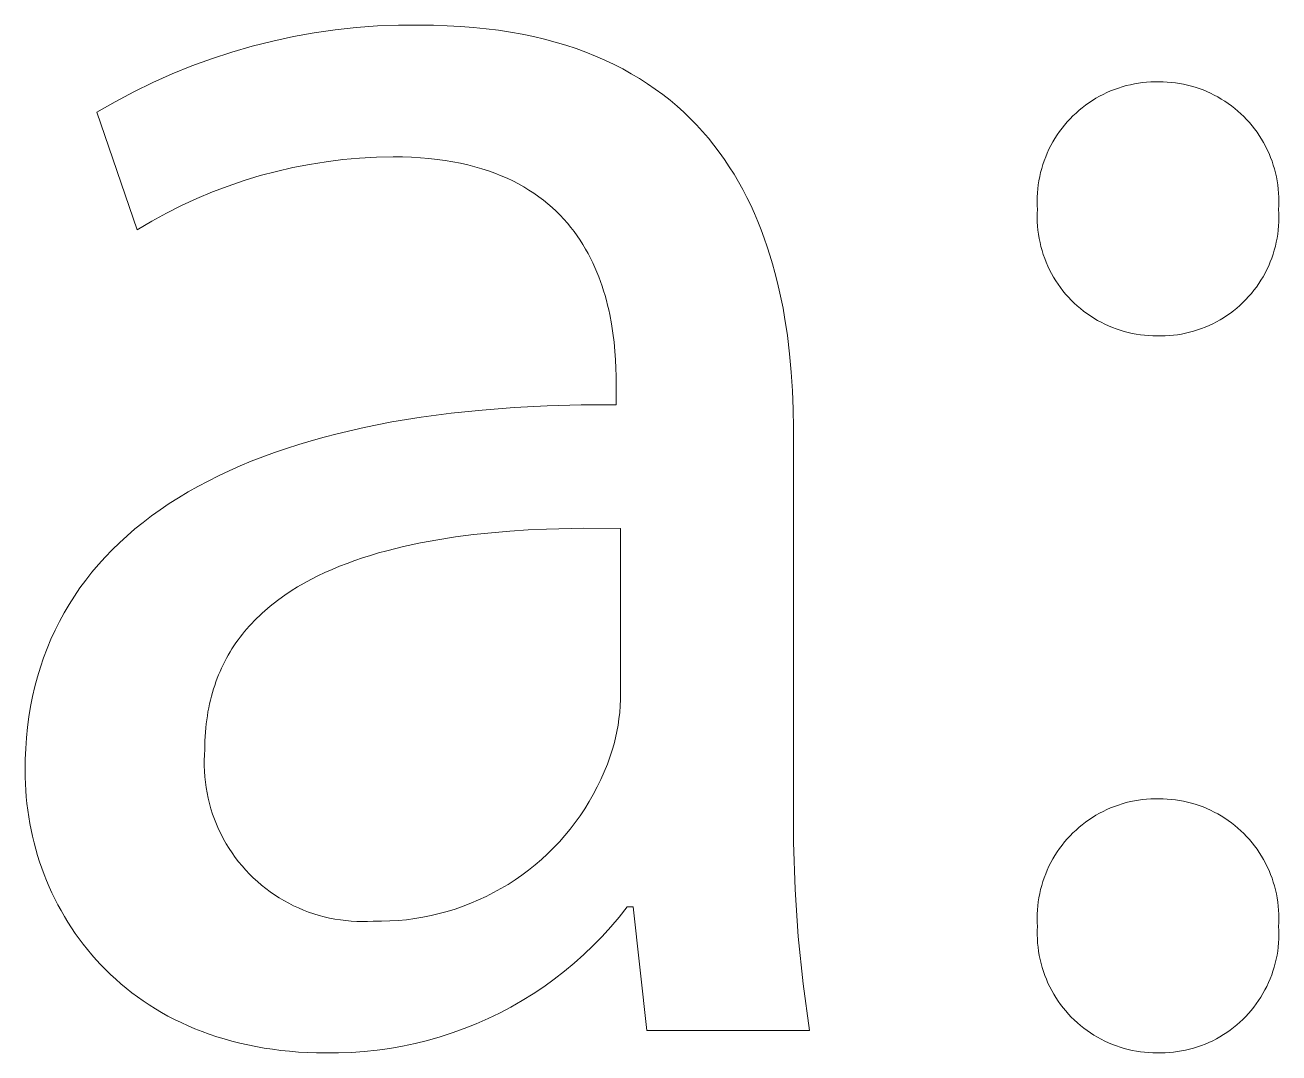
# Model space of a CAD drawing. Header units: millimetres. Extents: x 430 to 4403, y -1522 to 1254.
# Drawn here: x 4151.55 to 4176.1, y -1243.34 to -1223.21 of the extents above; entities that cross this region are included whole.
import ezdxf

# ---------------------------------------------------------------- set-up
doc = ezdxf.new("R2010")
doc.units = ezdxf.units.MM
doc.header["$MEASUREMENT"] = 0
doc.layers.add('Domyślny', color=7, linetype='Continuous', true_color=0x000000)

msp = doc.modelspace()

# ---------------------------------------------------------------- linework, layer by layer
at = {"layer": 'Domyślny', "color": 18, "lineweight": 15, "true_color": 0x000000}
for p, q in [((4157.211, -1223.367), (4157.622, -1223.308)), ((4157.622, -1223.308), (4158.034, -1223.263)), ((4158.034, -1223.263), (4158.447, -1223.232)), ((4158.447, -1223.232), (4158.862, -1223.216)), ((4158.862, -1223.216), (4159.276, -1223.214)), ((4159.276, -1223.214), (4159.549, -1223.217)), ((4159.549, -1223.217), (4159.815, -1223.226)), ((4159.815, -1223.226), (4160.075, -1223.24)), ((4160.075, -1223.24), (4160.329, -1223.26)), ((4160.329, -1223.26), (4160.576, -1223.286)), ((4160.576, -1223.286), (4160.817, -1223.317)), ((4160.817, -1223.317), (4161.052, -1223.353)), ((4155.996, -1223.628), (4156.398, -1223.527)), ((4156.398, -1223.527), (4156.803, -1223.44)), ((4156.803, -1223.44), (4157.211, -1223.367)), ((4161.052, -1223.353), (4161.281, -1223.394)), ((4161.281, -1223.394), (4161.504, -1223.441)), ((4161.504, -1223.441), (4161.721, -1223.492)), ((4161.721, -1223.492), (4161.932, -1223.549)), ((4161.932, -1223.549), (4162.138, -1223.61)), ((4155.203, -1223.872), (4155.597, -1223.743)), ((4155.597, -1223.743), (4155.996, -1223.628)), ((4162.138, -1223.61), (4162.337, -1223.676)), ((4162.337, -1223.676), (4162.532, -1223.747)), ((4162.532, -1223.747), (4162.72, -1223.822)), ((4162.72, -1223.822), (4162.903, -1223.901)), ((4154.429, -1224.169), (4154.813, -1224.014)), ((4154.813, -1224.014), (4155.203, -1223.872)), ((4162.903, -1223.901), (4163.081, -1223.985)), ((4163.081, -1223.985), (4163.253, -1224.074)), ((4163.253, -1224.074), (4163.42, -1224.166)), ((4154.05, -1224.338), (4154.429, -1224.169)), ((4163.42, -1224.166), (4163.582, -1224.262)), ((4163.582, -1224.262), (4163.739, -1224.363)), ((4153.311, -1224.714), (4153.678, -1224.52)), ((4153.678, -1224.52), (4154.05, -1224.338)), ((4163.739, -1224.363), (4163.89, -1224.467)), ((4163.89, -1224.467), (4164.037, -1224.575)), ((4172.658, -1224.571), (4172.731, -1224.536)), ((4172.731, -1224.536), (4172.805, -1224.504)), ((4172.805, -1224.504), (4172.881, -1224.474)), ((4172.881, -1224.474), (4172.957, -1224.447)), ((4172.957, -1224.447), (4173.034, -1224.422)), ((4173.034, -1224.422), (4173.112, -1224.4)), ((4173.112, -1224.4), (4173.191, -1224.381)), ((4173.191, -1224.381), (4173.27, -1224.365)), ((4173.27, -1224.365), (4173.349, -1224.351)), ((4173.349, -1224.351), (4173.43, -1224.34)), ((4173.43, -1224.34), (4173.51, -1224.332)), ((4173.51, -1224.332), (4173.591, -1224.327)), ((4173.591, -1224.327), (4173.672, -1224.324)), ((4173.672, -1224.324), (4173.753, -1224.324)), ((4173.753, -1224.324), (4173.833, -1224.325)), ((4173.833, -1224.325), (4173.913, -1224.329)), ((4173.913, -1224.329), (4173.993, -1224.336)), ((4173.993, -1224.336), (4174.072, -1224.345)), ((4174.072, -1224.345), (4174.151, -1224.357)), ((4174.151, -1224.357), (4174.23, -1224.372)), ((4174.23, -1224.372), (4174.308, -1224.389)), ((4174.308, -1224.389), (4174.386, -1224.409)), ((4174.386, -1224.409), (4174.463, -1224.432)), ((4174.463, -1224.432), (4174.539, -1224.457)), ((4174.539, -1224.457), (4174.614, -1224.485)), ((4174.614, -1224.485), (4174.688, -1224.516)), ((4174.688, -1224.516), (4174.761, -1224.549)), ((4174.761, -1224.549), (4174.832, -1224.584)), ((4152.952, -1224.921), (4153.311, -1224.714)), ((4164.037, -1224.575), (4164.178, -1224.687)), ((4164.178, -1224.687), (4164.315, -1224.803)), ((4164.315, -1224.803), (4164.447, -1224.922)), ((4172.25, -1224.832), (4172.314, -1224.782)), ((4172.314, -1224.782), (4172.38, -1224.735)), ((4172.38, -1224.735), (4172.447, -1224.691)), ((4172.447, -1224.691), (4172.516, -1224.648)), ((4172.516, -1224.648), (4172.587, -1224.609)), ((4172.587, -1224.609), (4172.658, -1224.571)), ((4174.832, -1224.584), (4174.903, -1224.622)), ((4174.903, -1224.622), (4174.972, -1224.662)), ((4174.972, -1224.662), (4175.04, -1224.705)), ((4175.04, -1224.705), (4175.106, -1224.75)), ((4175.106, -1224.75), (4175.171, -1224.797)), ((4175.171, -1224.797), (4175.234, -1224.846)), ((4153.746, -1227.223), (4152.952, -1224.921)), ((4164.447, -1224.922), (4164.574, -1225.044)), ((4164.574, -1225.044), (4164.697, -1225.17)), ((4171.956, -1225.109), (4172.011, -1225.05)), ((4172.011, -1225.05), (4172.068, -1224.992)), ((4172.068, -1224.992), (4172.127, -1224.937)), ((4172.127, -1224.937), (4172.187, -1224.883)), ((4172.187, -1224.883), (4172.25, -1224.832)), ((4175.234, -1224.846), (4175.295, -1224.898)), ((4175.295, -1224.898), (4175.355, -1224.951)), ((4175.355, -1224.951), (4175.413, -1225.007)), ((4175.413, -1225.007), (4175.468, -1225.064)), ((4164.697, -1225.17), (4164.815, -1225.298)), ((4164.815, -1225.298), (4164.928, -1225.43)), ((4171.759, -1225.366), (4171.805, -1225.299)), ((4171.805, -1225.299), (4171.853, -1225.234)), ((4171.853, -1225.234), (4171.904, -1225.171)), ((4171.904, -1225.171), (4171.956, -1225.109)), ((4175.468, -1225.064), (4175.522, -1225.124)), ((4175.522, -1225.124), (4175.574, -1225.185)), ((4175.574, -1225.185), (4175.623, -1225.248)), ((4175.623, -1225.248), (4175.671, -1225.312)), ((4164.928, -1225.43), (4165.037, -1225.565)), ((4171.635, -1225.574), (4171.674, -1225.503)), ((4171.674, -1225.503), (4171.715, -1225.434)), ((4171.715, -1225.434), (4171.759, -1225.366)), ((4175.671, -1225.312), (4175.716, -1225.379)), ((4175.716, -1225.379), (4175.759, -1225.446)), ((4175.759, -1225.446), (4175.799, -1225.515)), ((4175.799, -1225.515), (4175.837, -1225.586)), ((4158.76, -1225.794), (4158.43, -1225.801)), ((4158.942, -1225.796), (4158.76, -1225.794)), ((4159.118, -1225.803), (4158.942, -1225.796)), ((4165.037, -1225.565), (4165.142, -1225.703)), ((4165.142, -1225.703), (4165.242, -1225.844)), ((4171.504, -1225.87), (4171.533, -1225.794)), ((4171.533, -1225.794), (4171.564, -1225.72)), ((4171.564, -1225.72), (4171.598, -1225.646)), ((4171.598, -1225.646), (4171.635, -1225.574)), ((4175.837, -1225.586), (4175.873, -1225.658)), ((4175.873, -1225.658), (4175.906, -1225.73)), ((4175.906, -1225.73), (4175.937, -1225.804)), ((4156.795, -1226.004), (4156.473, -1226.078)), ((4157.119, -1225.941), (4156.795, -1226.004)), ((4157.445, -1225.889), (4157.119, -1225.941)), ((4157.772, -1225.848), (4157.445, -1225.889)), ((4158.101, -1225.819), (4157.772, -1225.848)), ((4158.43, -1225.801), (4158.101, -1225.819)), ((4159.29, -1225.813), (4159.118, -1225.803)), ((4159.457, -1225.827), (4159.29, -1225.813)), ((4159.619, -1225.845), (4159.457, -1225.827)), ((4159.776, -1225.867), (4159.619, -1225.845)), ((4159.928, -1225.892), (4159.776, -1225.867)), ((4160.076, -1225.921), (4159.928, -1225.892)), ((4160.219, -1225.953), (4160.076, -1225.921)), ((4160.358, -1225.989), (4160.219, -1225.953)), ((4160.492, -1226.028), (4160.358, -1225.989)), ((4160.622, -1226.07), (4160.492, -1226.028)), ((4165.242, -1225.844), (4165.339, -1225.988)), ((4165.339, -1225.988), (4165.431, -1226.134)), ((4171.434, -1226.102), (4171.455, -1226.024)), ((4171.455, -1226.024), (4171.478, -1225.947)), ((4171.478, -1225.947), (4171.504, -1225.87)), ((4175.937, -1225.804), (4175.965, -1225.879)), ((4175.965, -1225.879), (4175.99, -1225.955)), ((4175.99, -1225.955), (4176.013, -1226.032)), ((4176.013, -1226.032), (4176.034, -1226.11)), ((4155.839, -1226.258), (4155.526, -1226.365)), ((4156.154, -1226.162), (4155.839, -1226.258)), ((4156.473, -1226.078), (4156.154, -1226.162)), ((4160.748, -1226.115), (4160.622, -1226.07)), ((4160.869, -1226.163), (4160.748, -1226.115)), ((4160.987, -1226.214), (4160.869, -1226.163)), ((4161.1, -1226.267), (4160.987, -1226.214)), ((4161.209, -1226.324), (4161.1, -1226.267)), ((4165.431, -1226.134), (4165.518, -1226.283)), ((4165.518, -1226.283), (4165.602, -1226.434)), ((4171.388, -1226.341), (4171.401, -1226.261)), ((4171.401, -1226.261), (4171.416, -1226.181)), ((4171.416, -1226.181), (4171.434, -1226.102)), ((4176.034, -1226.11), (4176.051, -1226.188)), ((4176.051, -1226.188), (4176.066, -1226.266)), ((4176.066, -1226.266), (4176.078, -1226.345)), ((4155.218, -1226.482), (4154.914, -1226.61)), ((4155.526, -1226.365), (4155.218, -1226.482)), ((4161.315, -1226.383), (4161.209, -1226.324)), ((4161.416, -1226.444), (4161.315, -1226.383)), ((4161.514, -1226.508), (4161.416, -1226.444)), ((4161.608, -1226.574), (4161.514, -1226.508)), ((4165.602, -1226.434), (4165.682, -1226.587)), ((4171.367, -1226.582), (4171.371, -1226.501)), ((4171.371, -1226.501), (4171.378, -1226.421)), ((4171.378, -1226.421), (4171.388, -1226.341)), ((4176.078, -1226.345), (4176.088, -1226.425)), ((4176.088, -1226.425), (4176.095, -1226.505)), ((4176.095, -1226.505), (4176.099, -1226.585)), ((4154.614, -1226.748), (4154.319, -1226.897)), ((4154.914, -1226.61), (4154.614, -1226.748)), ((4161.698, -1226.643), (4161.608, -1226.574)), ((4161.785, -1226.713), (4161.698, -1226.643)), ((4161.868, -1226.786), (4161.785, -1226.713)), ((4165.682, -1226.587), (4165.758, -1226.743)), ((4165.758, -1226.743), (4165.83, -1226.901)), ((4171.366, -1226.663), (4171.367, -1226.582)), ((4171.367, -1226.744), (4171.366, -1226.663)), ((4171.371, -1226.825), (4171.367, -1226.744)), ((4176.099, -1226.745), (4176.094, -1226.825)), ((4176.099, -1226.585), (4176.1, -1226.665)), ((4176.1, -1226.665), (4176.099, -1226.745)), ((4154.319, -1226.897), (4154.03, -1227.055)), ((4161.948, -1226.86), (4161.868, -1226.786)), ((4162.025, -1226.936), (4161.948, -1226.86)), ((4162.098, -1227.014), (4162.025, -1226.936)), ((4162.168, -1227.094), (4162.098, -1227.014)), ((4165.83, -1226.901), (4165.898, -1227.061)), ((4171.367, -1226.987), (4171.368, -1226.906)), ((4171.369, -1227.069), (4171.367, -1226.987)), ((4171.368, -1226.906), (4171.371, -1226.825)), ((4176.094, -1226.825), (4176.099, -1226.905)), ((4176.1, -1226.986), (4176.098, -1227.067)), ((4176.099, -1226.905), (4176.1, -1226.986)), ((4154.03, -1227.055), (4153.746, -1227.223)), ((4162.235, -1227.175), (4162.168, -1227.094)), ((4162.298, -1227.258), (4162.235, -1227.175)), ((4162.359, -1227.341), (4162.298, -1227.258)), ((4165.898, -1227.061), (4165.963, -1227.223)), ((4165.963, -1227.223), (4166.024, -1227.387)), ((4171.374, -1227.15), (4171.369, -1227.069)), ((4171.382, -1227.231), (4171.374, -1227.15)), ((4171.392, -1227.311), (4171.382, -1227.231)), ((4176.087, -1227.227), (4176.077, -1227.307)), ((4176.094, -1227.147), (4176.087, -1227.227)), ((4176.098, -1227.067), (4176.094, -1227.147)), ((4162.417, -1227.427), (4162.359, -1227.341)), ((4162.472, -1227.513), (4162.417, -1227.427)), ((4162.524, -1227.6), (4162.472, -1227.513)), ((4166.024, -1227.387), (4166.081, -1227.553)), ((4171.405, -1227.391), (4171.392, -1227.311)), ((4171.422, -1227.471), (4171.405, -1227.391)), ((4171.441, -1227.55), (4171.422, -1227.471)), ((4176.049, -1227.466), (4176.031, -1227.544)), ((4176.065, -1227.387), (4176.049, -1227.466)), ((4176.077, -1227.307), (4176.065, -1227.387)), ((4162.573, -1227.689), (4162.524, -1227.6)), ((4162.62, -1227.778), (4162.573, -1227.689)), ((4166.081, -1227.553), (4166.135, -1227.721)), ((4166.135, -1227.721), (4166.186, -1227.89)), ((4171.462, -1227.628), (4171.441, -1227.55)), ((4171.487, -1227.706), (4171.462, -1227.628)), ((4171.514, -1227.783), (4171.487, -1227.706)), ((4175.987, -1227.699), (4175.96, -1227.775)), ((4176.01, -1227.622), (4175.987, -1227.699)), ((4176.031, -1227.544), (4176.01, -1227.622)), ((4162.664, -1227.868), (4162.62, -1227.778)), ((4162.705, -1227.958), (4162.664, -1227.868)), ((4162.744, -1228.05), (4162.705, -1227.958)), ((4166.186, -1227.89), (4166.233, -1228.06)), ((4171.543, -1227.858), (4171.514, -1227.783)), ((4171.576, -1227.933), (4171.543, -1227.858)), ((4171.611, -1228.006), (4171.576, -1227.933)), ((4171.648, -1228.078), (4171.611, -1228.006)), ((4175.866, -1227.998), (4175.829, -1228.07)), ((4175.9, -1227.925), (4175.866, -1227.998)), ((4175.931, -1227.851), (4175.9, -1227.925)), ((4175.96, -1227.775), (4175.931, -1227.851)), ((4162.781, -1228.141), (4162.744, -1228.05)), ((4162.815, -1228.233), (4162.781, -1228.141)), ((4162.847, -1228.326), (4162.815, -1228.233)), ((4166.233, -1228.06), (4166.277, -1228.232)), ((4166.277, -1228.232), (4166.318, -1228.405)), ((4171.688, -1228.149), (4171.648, -1228.078)), ((4171.73, -1228.219), (4171.688, -1228.149)), ((4171.775, -1228.286), (4171.73, -1228.219)), ((4175.749, -1228.209), (4175.705, -1228.277)), ((4175.79, -1228.14), (4175.749, -1228.209)), ((4175.829, -1228.07), (4175.79, -1228.14)), ((4162.877, -1228.418), (4162.847, -1228.326)), ((4162.905, -1228.511), (4162.877, -1228.418)), ((4166.318, -1228.405), (4166.356, -1228.58)), ((4171.822, -1228.353), (4171.775, -1228.286)), ((4171.872, -1228.417), (4171.822, -1228.353)), ((4171.923, -1228.48), (4171.872, -1228.417)), ((4171.977, -1228.541), (4171.923, -1228.48)), ((4175.56, -1228.47), (4175.507, -1228.531)), ((4175.611, -1228.407), (4175.56, -1228.47)), ((4175.659, -1228.343), (4175.611, -1228.407)), ((4175.705, -1228.277), (4175.659, -1228.343)), ((4162.931, -1228.604), (4162.905, -1228.511)), ((4162.955, -1228.696), (4162.931, -1228.604)), ((4162.977, -1228.789), (4162.955, -1228.696)), ((4166.356, -1228.58), (4166.39, -1228.756)), ((4172.033, -1228.6), (4171.977, -1228.541)), ((4172.091, -1228.657), (4172.033, -1228.6)), ((4172.151, -1228.712), (4172.091, -1228.657)), ((4172.212, -1228.765), (4172.151, -1228.712)), ((4175.337, -1228.702), (4175.276, -1228.755)), ((4175.395, -1228.647), (4175.337, -1228.702)), ((4175.452, -1228.59), (4175.395, -1228.647)), ((4175.507, -1228.531), (4175.452, -1228.59)), ((4162.997, -1228.881), (4162.977, -1228.789)), ((4163.032, -1229.064), (4162.997, -1228.881)), ((4166.39, -1228.756), (4166.422, -1228.932)), ((4166.422, -1228.932), (4166.476, -1229.289)), ((4172.276, -1228.815), (4172.212, -1228.765)), ((4172.341, -1228.864), (4172.276, -1228.815)), ((4172.408, -1228.91), (4172.341, -1228.864)), ((4172.477, -1228.954), (4172.408, -1228.91)), ((4172.547, -1228.995), (4172.477, -1228.954)), ((4174.947, -1228.987), (4174.876, -1229.026)), ((4175.016, -1228.945), (4174.947, -1228.987)), ((4175.083, -1228.901), (4175.016, -1228.945)), ((4175.149, -1228.855), (4175.083, -1228.901)), ((4175.213, -1228.806), (4175.149, -1228.855)), ((4175.276, -1228.755), (4175.213, -1228.806)), ((4163.06, -1229.245), (4163.032, -1229.064)), ((4172.618, -1229.034), (4172.547, -1228.995)), ((4172.691, -1229.07), (4172.618, -1229.034)), ((4172.765, -1229.104), (4172.691, -1229.07)), ((4172.84, -1229.135), (4172.765, -1229.104)), ((4172.916, -1229.164), (4172.84, -1229.135)), ((4172.993, -1229.19), (4172.916, -1229.164)), ((4173.071, -1229.213), (4172.993, -1229.19)), ((4173.149, -1229.234), (4173.071, -1229.213)), ((4173.229, -1229.251), (4173.149, -1229.234)), ((4174.352, -1229.229), (4174.273, -1229.248)), ((4174.43, -1229.208), (4174.352, -1229.229)), ((4174.507, -1229.184), (4174.43, -1229.208)), ((4174.583, -1229.158), (4174.507, -1229.184)), ((4174.658, -1229.129), (4174.583, -1229.158)), ((4174.732, -1229.097), (4174.658, -1229.129)), ((4174.805, -1229.063), (4174.732, -1229.097)), ((4174.876, -1229.026), (4174.805, -1229.063)), ((4163.083, -1229.423), (4163.06, -1229.245)), ((4163.1, -1229.597), (4163.083, -1229.423)), ((4166.476, -1229.289), (4166.52, -1229.648)), ((4173.308, -1229.266), (4173.229, -1229.251)), ((4173.389, -1229.279), (4173.308, -1229.266)), ((4173.47, -1229.288), (4173.389, -1229.279)), ((4173.551, -1229.294), (4173.47, -1229.288)), ((4173.632, -1229.298), (4173.551, -1229.294)), ((4173.713, -1229.299), (4173.632, -1229.298)), ((4173.794, -1229.3), (4173.713, -1229.299)), ((4173.874, -1229.298), (4173.794, -1229.3)), ((4173.955, -1229.294), (4173.874, -1229.298)), ((4174.035, -1229.286), (4173.955, -1229.294)), ((4174.115, -1229.276), (4174.035, -1229.286)), ((4174.194, -1229.263), (4174.115, -1229.276)), ((4174.273, -1229.248), (4174.194, -1229.263)), ((4163.112, -1229.766), (4163.1, -1229.597)), ((4166.52, -1229.648), (4166.552, -1230.009)), ((4163.12, -1229.93), (4163.112, -1229.766)), ((4163.125, -1230.088), (4163.12, -1229.93)), ((4163.126, -1230.24), (4163.125, -1230.088)), ((4166.552, -1230.009), (4166.575, -1230.372)), ((4163.126, -1230.65), (4163.126, -1230.24)), ((4166.575, -1230.372), (4166.588, -1230.736)), ((4160.498, -1230.752), (4161.126, -1230.704)), ((4161.126, -1230.704), (4161.773, -1230.67)), ((4161.773, -1230.67), (4162.44, -1230.652)), ((4162.44, -1230.652), (4163.126, -1230.65)), ((4158.734, -1230.985), (4159.302, -1230.893)), ((4159.302, -1230.893), (4159.89, -1230.815)), ((4159.89, -1230.815), (4160.498, -1230.752)), ((4166.588, -1230.736), (4166.593, -1231.1)), ((4157.659, -1231.215), (4158.186, -1231.093)), ((4158.186, -1231.093), (4158.734, -1230.985)), ((4166.593, -1231.1), (4166.593, -1238.284)), ((4156.667, -1231.502), (4156.907, -1231.425)), ((4156.907, -1231.425), (4157.152, -1231.351)), ((4157.152, -1231.351), (4157.403, -1231.281)), ((4157.403, -1231.281), (4157.659, -1231.215)), ((4155.977, -1231.755), (4156.202, -1231.667)), ((4156.202, -1231.667), (4156.431, -1231.583)), ((4156.431, -1231.583), (4156.667, -1231.502)), ((4155.544, -1231.941), (4155.758, -1231.846)), ((4155.758, -1231.846), (4155.977, -1231.755)), ((4154.934, -1232.246), (4155.132, -1232.141)), ((4155.132, -1232.141), (4155.335, -1232.039)), ((4155.335, -1232.039), (4155.544, -1231.941)), ((4154.555, -1232.467), (4154.742, -1232.355)), ((4154.742, -1232.355), (4154.934, -1232.246)), ((4154.197, -1232.702), (4154.373, -1232.583)), ((4154.373, -1232.583), (4154.555, -1232.467)), ((4153.861, -1232.95), (4154.026, -1232.825)), ((4154.026, -1232.825), (4154.197, -1232.702)), ((4153.547, -1233.212), (4153.701, -1233.08)), ((4153.701, -1233.08), (4153.861, -1232.95)), ((4160.682, -1233.153), (4160.327, -1233.191)), ((4161.04, -1233.122), (4160.682, -1233.153)), ((4161.4, -1233.099), (4161.04, -1233.122)), ((4161.762, -1233.082), (4161.4, -1233.099)), ((4162.486, -1233.066), (4161.762, -1233.082)), ((4163.206, -1233.071), (4162.486, -1233.066)), ((4163.206, -1236.418), (4163.206, -1233.071)), ((4153.256, -1233.488), (4153.399, -1233.349)), ((4153.399, -1233.349), (4153.547, -1233.212)), ((4159.29, -1233.353), (4158.957, -1233.425)), ((4159.63, -1233.29), (4159.29, -1233.353)), ((4159.976, -1233.236), (4159.63, -1233.29)), ((4160.327, -1233.191), (4159.976, -1233.236)), ((4152.986, -1233.777), (4153.118, -1233.631)), ((4153.118, -1233.631), (4153.256, -1233.488)), ((4158.159, -1233.646), (4158.006, -1233.698)), ((4158.314, -1233.597), (4158.159, -1233.646)), ((4158.471, -1233.55), (4158.314, -1233.597)), ((4158.631, -1233.506), (4158.471, -1233.55)), ((4158.957, -1233.425), (4158.631, -1233.506)), ((4152.86, -1233.926), (4152.986, -1233.777)), ((4157.564, -1233.87), (4157.422, -1233.933)), ((4157.708, -1233.81), (4157.564, -1233.87)), ((4157.856, -1233.753), (4157.708, -1233.81)), ((4158.006, -1233.698), (4157.856, -1233.753)), ((4152.625, -1234.235), (4152.74, -1234.079)), ((4152.74, -1234.079), (4152.86, -1233.926)), ((4157.015, -1234.14), (4156.886, -1234.215)), ((4157.148, -1234.068), (4157.015, -1234.14)), ((4157.283, -1233.999), (4157.148, -1234.068)), ((4157.422, -1233.933), (4157.283, -1233.999)), ((4152.516, -1234.394), (4152.625, -1234.235)), ((4156.639, -1234.374), (4156.52, -1234.458)), ((4156.761, -1234.293), (4156.639, -1234.374)), ((4156.886, -1234.215), (4156.761, -1234.293)), ((4152.315, -1234.722), (4152.412, -1234.557)), ((4152.412, -1234.557), (4152.516, -1234.394)), ((4156.35, -1234.59), (4156.295, -1234.636)), ((4156.406, -1234.545), (4156.35, -1234.59)), ((4156.52, -1234.458), (4156.406, -1234.545)), ((4152.223, -1234.891), (4152.315, -1234.722)), ((4156.037, -1234.878), (4155.988, -1234.929)), ((4156.086, -1234.828), (4156.037, -1234.878)), ((4156.137, -1234.779), (4156.086, -1234.828)), ((4156.189, -1234.73), (4156.137, -1234.779)), ((4156.241, -1234.683), (4156.189, -1234.73)), ((4156.295, -1234.636), (4156.241, -1234.683)), ((4152.057, -1235.239), (4152.137, -1235.064)), ((4152.137, -1235.064), (4152.223, -1234.891)), ((4155.849, -1235.087), (4155.805, -1235.142)), ((4155.894, -1235.034), (4155.849, -1235.087)), ((4155.94, -1234.981), (4155.894, -1235.034)), ((4155.988, -1234.929), (4155.94, -1234.981)), ((4151.982, -1235.418), (4152.057, -1235.239)), ((4155.639, -1235.369), (4155.601, -1235.428)), ((4155.679, -1235.311), (4155.639, -1235.369)), ((4155.72, -1235.253), (4155.679, -1235.311)), ((4155.761, -1235.197), (4155.72, -1235.253)), ((4155.805, -1235.142), (4155.761, -1235.197)), ((4151.851, -1235.785), (4151.913, -1235.6)), ((4151.913, -1235.6), (4151.982, -1235.418)), ((4155.493, -1235.611), (4155.46, -1235.673)), ((4155.528, -1235.549), (4155.493, -1235.611)), ((4155.564, -1235.488), (4155.528, -1235.549)), ((4155.601, -1235.428), (4155.564, -1235.488)), ((4151.794, -1235.973), (4151.851, -1235.785)), ((4155.397, -1235.802), (4155.367, -1235.868)), ((4155.428, -1235.737), (4155.397, -1235.802)), ((4155.46, -1235.673), (4155.428, -1235.737)), ((4151.743, -1236.164), (4151.794, -1235.973)), ((4155.287, -1236.071), (4155.262, -1236.141)), ((4155.312, -1236.002), (4155.287, -1236.071)), ((4155.339, -1235.935), (4155.312, -1236.002)), ((4155.367, -1235.868), (4155.339, -1235.935)), ((4151.698, -1236.359), (4151.743, -1236.164)), ((4155.218, -1236.283), (4155.198, -1236.356)), ((4155.239, -1236.211), (4155.218, -1236.283)), ((4155.262, -1236.141), (4155.239, -1236.211)), ((4151.625, -1236.757), (4151.659, -1236.556)), ((4151.659, -1236.556), (4151.698, -1236.359)), ((4155.146, -1236.58), (4155.131, -1236.657)), ((4155.162, -1236.504), (4155.146, -1236.58)), ((4155.179, -1236.43), (4155.162, -1236.504)), ((4155.198, -1236.356), (4155.179, -1236.43)), ((4163.192, -1236.67), (4163.201, -1236.544)), ((4163.201, -1236.544), (4163.206, -1236.418)), ((4151.598, -1236.961), (4151.625, -1236.757)), ((4155.107, -1236.814), (4155.097, -1236.894)), ((4155.119, -1236.735), (4155.107, -1236.814)), ((4155.131, -1236.657), (4155.119, -1236.735)), ((4163.16, -1236.919), (4163.178, -1236.795)), ((4163.178, -1236.795), (4163.192, -1236.67)), ((4151.577, -1237.168), (4151.598, -1236.961)), ((4155.082, -1237.057), (4155.076, -1237.141)), ((4155.089, -1236.975), (4155.082, -1237.057)), ((4155.097, -1236.894), (4155.089, -1236.975)), ((4163.112, -1237.167), (4163.138, -1237.043)), ((4163.138, -1237.043), (4163.16, -1236.919)), ((4151.562, -1237.378), (4151.577, -1237.168)), ((4155.07, -1237.311), (4155.069, -1237.397)), ((4155.072, -1237.225), (4155.07, -1237.311)), ((4155.076, -1237.141), (4155.072, -1237.225)), ((4163.046, -1237.41), (4163.081, -1237.289)), ((4163.081, -1237.289), (4163.112, -1237.167)), ((4151.553, -1237.591), (4151.562, -1237.378)), ((4155.062, -1237.504), (4155.058, -1237.611)), ((4155.069, -1237.397), (4155.062, -1237.504)), ((4162.951, -1237.683), (4163.007, -1237.529)), ((4163.007, -1237.529), (4163.046, -1237.41)), ((4151.55, -1237.807), (4151.553, -1237.591)), ((4151.551, -1237.938), (4151.55, -1237.807)), ((4155.058, -1237.611), (4155.058, -1237.717)), ((4155.058, -1237.717), (4155.061, -1237.824)), ((4155.061, -1237.824), (4155.069, -1237.931)), ((4162.89, -1237.835), (4162.951, -1237.683)), ((4151.556, -1238.068), (4151.551, -1237.938)), ((4151.563, -1238.198), (4151.556, -1238.068)), ((4155.069, -1237.931), (4155.08, -1238.037)), ((4155.08, -1238.037), (4155.094, -1238.143)), ((4162.753, -1238.131), (4162.824, -1237.984)), ((4162.824, -1237.984), (4162.89, -1237.835)), ((4151.573, -1238.327), (4151.563, -1238.198)), ((4155.094, -1238.143), (4155.113, -1238.248)), ((4155.113, -1238.248), (4155.135, -1238.353)), ((4162.595, -1238.418), (4162.676, -1238.276)), ((4162.676, -1238.276), (4162.753, -1238.131)), ((4166.593, -1238.284), (4166.593, -1239.21)), ((4151.586, -1238.457), (4151.573, -1238.327)), ((4151.602, -1238.586), (4151.586, -1238.457)), ((4155.135, -1238.353), (4155.16, -1238.457)), ((4155.16, -1238.457), (4155.189, -1238.56)), ((4155.189, -1238.56), (4155.222, -1238.661)), ((4162.419, -1238.693), (4162.509, -1238.557)), ((4162.509, -1238.557), (4162.595, -1238.418)), ((4172.731, -1238.573), (4172.805, -1238.541)), ((4172.805, -1238.541), (4172.881, -1238.511)), ((4172.881, -1238.511), (4172.957, -1238.484)), ((4172.957, -1238.484), (4173.034, -1238.459)), ((4173.034, -1238.459), (4173.112, -1238.438)), ((4173.112, -1238.438), (4173.191, -1238.418)), ((4173.191, -1238.418), (4173.27, -1238.402)), ((4173.27, -1238.402), (4173.349, -1238.388)), ((4173.349, -1238.388), (4173.43, -1238.377)), ((4173.43, -1238.377), (4173.51, -1238.369)), ((4173.51, -1238.369), (4173.591, -1238.364)), ((4173.591, -1238.364), (4173.672, -1238.361)), ((4173.672, -1238.361), (4173.753, -1238.362)), ((4173.753, -1238.362), (4173.833, -1238.363)), ((4173.833, -1238.363), (4173.913, -1238.367)), ((4173.913, -1238.367), (4173.993, -1238.373)), ((4173.993, -1238.373), (4174.072, -1238.382)), ((4174.072, -1238.382), (4174.151, -1238.394)), ((4174.151, -1238.394), (4174.23, -1238.409)), ((4174.23, -1238.409), (4174.308, -1238.426)), ((4174.308, -1238.426), (4174.386, -1238.446)), ((4174.386, -1238.446), (4174.463, -1238.469)), ((4174.463, -1238.469), (4174.539, -1238.495)), ((4174.539, -1238.495), (4174.614, -1238.522)), ((4174.614, -1238.522), (4174.688, -1238.553)), ((4174.688, -1238.553), (4174.761, -1238.586)), ((4151.621, -1238.714), (4151.602, -1238.586)), ((4151.643, -1238.843), (4151.621, -1238.714)), ((4155.222, -1238.661), (4155.258, -1238.762)), ((4155.258, -1238.762), (4155.297, -1238.861)), ((4162.323, -1238.826), (4162.419, -1238.693)), ((4172.314, -1238.82), (4172.38, -1238.773)), ((4172.38, -1238.773), (4172.447, -1238.728)), ((4172.447, -1238.728), (4172.516, -1238.686)), ((4172.516, -1238.686), (4172.587, -1238.646)), ((4172.587, -1238.646), (4172.658, -1238.608)), ((4172.658, -1238.608), (4172.731, -1238.573)), ((4174.761, -1238.586), (4174.832, -1238.621)), ((4174.832, -1238.621), (4174.903, -1238.659)), ((4174.903, -1238.659), (4174.972, -1238.699)), ((4174.972, -1238.699), (4175.04, -1238.742)), ((4175.04, -1238.742), (4175.106, -1238.787)), ((4175.106, -1238.787), (4175.171, -1238.834)), ((4151.668, -1238.97), (4151.643, -1238.843)), ((4151.696, -1239.097), (4151.668, -1238.97)), ((4155.297, -1238.861), (4155.34, -1238.959)), ((4155.34, -1238.959), (4155.386, -1239.055)), ((4162.119, -1239.082), (4162.224, -1238.956)), ((4162.224, -1238.956), (4162.323, -1238.826)), ((4172.011, -1239.087), (4172.068, -1239.03)), ((4172.068, -1239.03), (4172.127, -1238.974)), ((4172.127, -1238.974), (4172.187, -1238.92)), ((4172.187, -1238.92), (4172.25, -1238.869)), ((4172.25, -1238.869), (4172.314, -1238.82)), ((4175.171, -1238.834), (4175.234, -1238.884)), ((4175.234, -1238.884), (4175.295, -1238.935)), ((4175.295, -1238.935), (4175.355, -1238.989)), ((4175.355, -1238.989), (4175.413, -1239.044)), ((4175.413, -1239.044), (4175.468, -1239.102)), ((4151.726, -1239.224), (4151.696, -1239.097)), ((4151.76, -1239.349), (4151.726, -1239.224)), ((4155.386, -1239.055), (4155.436, -1239.15)), ((4155.436, -1239.15), (4155.489, -1239.243)), ((4155.489, -1239.243), (4155.545, -1239.334)), ((4161.899, -1239.323), (4162.011, -1239.204)), ((4162.011, -1239.204), (4162.119, -1239.082)), ((4166.593, -1239.21), (4166.625, -1240.137)), ((4171.805, -1239.336), (4171.853, -1239.271)), ((4171.853, -1239.271), (4171.904, -1239.208)), ((4171.904, -1239.208), (4171.956, -1239.147)), ((4171.956, -1239.147), (4172.011, -1239.087)), ((4175.468, -1239.102), (4175.522, -1239.161)), ((4175.522, -1239.161), (4175.574, -1239.222)), ((4175.574, -1239.222), (4175.623, -1239.285)), ((4175.623, -1239.285), (4175.671, -1239.35)), ((4151.796, -1239.474), (4151.76, -1239.349)), ((4151.835, -1239.598), (4151.796, -1239.474)), ((4155.545, -1239.334), (4155.604, -1239.423)), ((4155.604, -1239.423), (4155.666, -1239.51)), ((4155.666, -1239.51), (4155.731, -1239.595)), ((4161.662, -1239.548), (4161.782, -1239.438)), ((4161.782, -1239.438), (4161.899, -1239.323)), ((4171.635, -1239.611), (4171.674, -1239.54)), ((4171.674, -1239.54), (4171.715, -1239.471)), ((4171.715, -1239.471), (4171.759, -1239.403)), ((4171.759, -1239.403), (4171.805, -1239.336)), ((4175.671, -1239.35), (4175.716, -1239.416)), ((4175.716, -1239.416), (4175.759, -1239.484)), ((4175.759, -1239.484), (4175.799, -1239.553)), ((4151.878, -1239.721), (4151.835, -1239.598)), ((4151.923, -1239.844), (4151.878, -1239.721)), ((4155.731, -1239.595), (4155.799, -1239.677)), ((4155.799, -1239.677), (4155.87, -1239.757)), ((4155.87, -1239.757), (4155.943, -1239.835)), ((4161.279, -1239.855), (4161.41, -1239.757)), ((4161.41, -1239.757), (4161.538, -1239.655)), ((4161.538, -1239.655), (4161.662, -1239.548)), ((4171.533, -1239.832), (4171.564, -1239.757)), ((4171.564, -1239.757), (4171.598, -1239.684)), ((4171.598, -1239.684), (4171.635, -1239.611)), ((4175.799, -1239.553), (4175.837, -1239.623)), ((4175.837, -1239.623), (4175.873, -1239.695)), ((4175.873, -1239.695), (4175.906, -1239.768)), ((4175.906, -1239.768), (4175.937, -1239.842)), ((4151.971, -1239.965), (4151.923, -1239.844)), ((4152.021, -1240.085), (4151.971, -1239.965)), ((4155.943, -1239.835), (4156.019, -1239.91)), ((4156.019, -1239.91), (4156.098, -1239.982)), ((4156.098, -1239.982), (4156.179, -1240.052)), ((4161.008, -1240.037), (4161.145, -1239.948)), ((4161.145, -1239.948), (4161.279, -1239.855)), ((4171.455, -1240.061), (4171.478, -1239.984)), ((4171.478, -1239.984), (4171.504, -1239.907)), ((4171.504, -1239.907), (4171.533, -1239.832)), ((4175.937, -1239.842), (4175.965, -1239.917)), ((4175.965, -1239.917), (4175.99, -1239.993)), ((4175.99, -1239.993), (4176.013, -1240.069)), ((4152.075, -1240.203), (4152.021, -1240.085)), ((4152.132, -1240.321), (4152.075, -1240.203)), ((4156.179, -1240.052), (4156.263, -1240.119)), ((4156.263, -1240.119), (4156.348, -1240.183)), ((4156.348, -1240.183), (4156.436, -1240.243)), ((4156.436, -1240.243), (4156.526, -1240.301)), ((4160.43, -1240.343), (4160.579, -1240.274)), ((4160.579, -1240.274), (4160.724, -1240.2)), ((4160.724, -1240.2), (4160.867, -1240.121)), ((4160.867, -1240.121), (4161.008, -1240.037)), ((4166.625, -1240.137), (4166.688, -1241.061)), ((4171.401, -1240.298), (4171.416, -1240.218)), ((4171.416, -1240.218), (4171.434, -1240.14)), ((4171.434, -1240.14), (4171.455, -1240.061)), ((4176.013, -1240.069), (4176.034, -1240.147)), ((4176.034, -1240.147), (4176.051, -1240.225)), ((4176.051, -1240.225), (4176.066, -1240.304)), ((4152.191, -1240.437), (4152.132, -1240.321)), ((4152.254, -1240.552), (4152.191, -1240.437)), ((4156.526, -1240.301), (4156.618, -1240.356)), ((4156.618, -1240.356), (4156.712, -1240.407)), ((4156.712, -1240.407), (4156.807, -1240.455)), ((4156.807, -1240.455), (4156.904, -1240.5)), ((4156.904, -1240.5), (4157.003, -1240.542)), ((4159.817, -1240.568), (4159.973, -1240.52)), ((4159.973, -1240.52), (4160.127, -1240.466)), ((4160.127, -1240.466), (4160.28, -1240.407)), ((4160.28, -1240.407), (4160.43, -1240.343)), ((4163.338, -1240.48), (4163.182, -1240.677)), ((4163.457, -1240.48), (4163.338, -1240.48)), ((4163.722, -1242.901), (4163.457, -1240.48)), ((4171.371, -1240.539), (4171.378, -1240.458)), ((4171.378, -1240.458), (4171.388, -1240.378)), ((4171.388, -1240.378), (4171.401, -1240.298)), ((4176.066, -1240.304), (4176.078, -1240.383)), ((4176.078, -1240.383), (4176.088, -1240.462)), ((4176.088, -1240.462), (4176.095, -1240.542)), ((4152.319, -1240.666), (4152.254, -1240.552)), ((4152.387, -1240.778), (4152.319, -1240.666)), ((4157.003, -1240.542), (4157.102, -1240.58)), ((4157.102, -1240.58), (4157.204, -1240.614)), ((4157.204, -1240.614), (4157.306, -1240.646)), ((4157.306, -1240.646), (4157.409, -1240.673)), ((4157.409, -1240.673), (4157.513, -1240.697)), ((4157.513, -1240.697), (4157.618, -1240.717)), ((4157.618, -1240.717), (4157.724, -1240.734)), ((4157.724, -1240.734), (4157.83, -1240.747)), ((4157.83, -1240.747), (4157.936, -1240.757)), ((4157.936, -1240.757), (4158.043, -1240.763)), ((4158.043, -1240.763), (4158.15, -1240.765)), ((4158.15, -1240.765), (4158.257, -1240.763)), ((4158.257, -1240.763), (4158.363, -1240.758)), ((4158.363, -1240.758), (4158.527, -1240.759)), ((4158.527, -1240.759), (4158.69, -1240.754)), ((4158.69, -1240.754), (4158.853, -1240.744)), ((4158.853, -1240.744), (4159.016, -1240.729)), ((4159.016, -1240.729), (4159.178, -1240.708)), ((4159.178, -1240.708), (4159.34, -1240.681)), ((4159.34, -1240.681), (4159.5, -1240.649)), ((4159.5, -1240.649), (4159.659, -1240.611)), ((4159.659, -1240.611), (4159.817, -1240.568)), ((4163.182, -1240.677), (4163.019, -1240.87)), ((4171.366, -1240.7), (4171.367, -1240.62)), ((4171.367, -1240.781), (4171.366, -1240.7)), ((4171.367, -1240.62), (4171.371, -1240.539)), ((4176.095, -1240.542), (4176.099, -1240.622)), ((4176.099, -1240.622), (4176.1, -1240.702)), ((4176.1, -1240.702), (4176.099, -1240.782)), ((4152.458, -1240.889), (4152.387, -1240.778)), ((4152.532, -1240.998), (4152.458, -1240.889)), ((4152.608, -1241.105), (4152.532, -1240.998)), ((4163.019, -1240.87), (4162.849, -1241.056)), ((4171.371, -1240.862), (4171.367, -1240.781)), ((4171.367, -1241.025), (4171.368, -1240.943)), ((4171.368, -1240.943), (4171.371, -1240.862)), ((4176.099, -1240.782), (4176.094, -1240.862)), ((4176.094, -1240.862), (4176.098, -1240.943)), ((4176.098, -1240.943), (4176.099, -1241.023)), ((4152.688, -1241.21), (4152.608, -1241.105)), ((4152.77, -1241.314), (4152.688, -1241.21)), ((4162.673, -1241.236), (4162.491, -1241.41)), ((4162.849, -1241.056), (4162.673, -1241.236)), ((4166.688, -1241.061), (4166.783, -1241.983)), ((4171.37, -1241.106), (4171.367, -1241.025)), ((4171.375, -1241.187), (4171.37, -1241.106)), ((4171.383, -1241.268), (4171.375, -1241.187)), ((4176.093, -1241.184), (4176.086, -1241.264)), ((4176.098, -1241.104), (4176.093, -1241.184)), ((4176.099, -1241.023), (4176.098, -1241.104)), ((4152.856, -1241.416), (4152.77, -1241.314)), ((4152.944, -1241.516), (4152.856, -1241.416)), ((4162.491, -1241.41), (4162.303, -1241.578)), ((4171.394, -1241.348), (4171.383, -1241.268)), ((4171.407, -1241.428), (4171.394, -1241.348)), ((4171.423, -1241.508), (4171.407, -1241.428)), ((4171.442, -1241.587), (4171.423, -1241.508)), ((4176.047, -1241.502), (4176.029, -1241.581)), ((4176.063, -1241.423), (4176.047, -1241.502)), ((4176.076, -1241.344), (4176.063, -1241.423)), ((4176.086, -1241.264), (4176.076, -1241.344)), ((4153.035, -1241.614), (4152.944, -1241.516)), ((4153.129, -1241.71), (4153.035, -1241.614)), ((4153.225, -1241.804), (4153.129, -1241.71)), ((4162.109, -1241.739), (4161.91, -1241.893)), ((4162.303, -1241.578), (4162.109, -1241.739)), ((4171.464, -1241.665), (4171.442, -1241.587)), ((4171.489, -1241.742), (4171.464, -1241.665)), ((4171.516, -1241.819), (4171.489, -1241.742)), ((4175.984, -1241.735), (4175.958, -1241.812)), ((4176.008, -1241.659), (4175.984, -1241.735)), ((4176.029, -1241.581), (4176.008, -1241.659)), ((4153.325, -1241.896), (4153.225, -1241.804)), ((4153.427, -1241.986), (4153.325, -1241.896)), ((4153.532, -1242.073), (4153.427, -1241.986)), ((4161.91, -1241.893), (4161.706, -1242.041)), ((4166.783, -1241.983), (4166.91, -1242.901)), ((4171.546, -1241.894), (4171.516, -1241.819)), ((4171.578, -1241.969), (4171.546, -1241.894)), ((4171.613, -1242.042), (4171.578, -1241.969)), ((4175.898, -1241.961), (4175.863, -1242.034)), ((4175.929, -1241.887), (4175.898, -1241.961)), ((4175.958, -1241.812), (4175.929, -1241.887)), ((4153.64, -1242.158), (4153.532, -1242.073)), ((4153.751, -1242.24), (4153.64, -1242.158)), ((4153.865, -1242.32), (4153.751, -1242.24)), ((4161.497, -1242.181), (4161.282, -1242.313)), ((4161.706, -1242.041), (4161.497, -1242.181)), ((4171.651, -1242.114), (4171.613, -1242.042)), ((4171.691, -1242.185), (4171.651, -1242.114)), ((4171.733, -1242.254), (4171.691, -1242.185)), ((4175.746, -1242.245), (4175.703, -1242.312)), ((4175.788, -1242.176), (4175.746, -1242.245)), ((4175.827, -1242.105), (4175.788, -1242.176)), ((4175.863, -1242.034), (4175.827, -1242.105)), ((4153.982, -1242.398), (4153.865, -1242.32)), ((4154.101, -1242.473), (4153.982, -1242.398)), ((4154.223, -1242.545), (4154.101, -1242.473)), ((4161.064, -1242.439), (4160.841, -1242.556)), ((4161.282, -1242.313), (4161.064, -1242.439)), ((4171.778, -1242.322), (4171.733, -1242.254)), ((4171.825, -1242.388), (4171.778, -1242.322)), ((4171.874, -1242.452), (4171.825, -1242.388)), ((4171.926, -1242.515), (4171.874, -1242.452)), ((4175.608, -1242.443), (4175.557, -1242.505)), ((4175.656, -1242.378), (4175.608, -1242.443)), ((4175.703, -1242.312), (4175.656, -1242.378)), ((4154.348, -1242.615), (4154.223, -1242.545)), ((4154.476, -1242.681), (4154.348, -1242.615)), ((4154.607, -1242.745), (4154.476, -1242.681)), ((4160.614, -1242.666), (4160.384, -1242.768)), ((4160.841, -1242.556), (4160.614, -1242.666)), ((4171.98, -1242.576), (4171.926, -1242.515)), ((4172.035, -1242.635), (4171.98, -1242.576)), ((4172.093, -1242.692), (4172.035, -1242.635)), ((4172.153, -1242.747), (4172.093, -1242.692)), ((4175.393, -1242.682), (4175.334, -1242.737)), ((4175.45, -1242.625), (4175.393, -1242.682)), ((4175.505, -1242.566), (4175.45, -1242.625)), ((4175.557, -1242.505), (4175.505, -1242.566)), ((4154.74, -1242.806), (4154.607, -1242.745)), ((4154.876, -1242.864), (4154.74, -1242.806)), ((4155.015, -1242.919), (4154.876, -1242.864)), ((4155.157, -1242.971), (4155.015, -1242.919)), ((4155.302, -1243.02), (4155.157, -1242.971)), ((4159.913, -1242.947), (4159.674, -1243.025)), ((4160.15, -1242.862), (4159.913, -1242.947)), ((4160.384, -1242.768), (4160.15, -1242.862)), ((4166.91, -1242.901), (4163.722, -1242.901)), ((4172.215, -1242.8), (4172.153, -1242.747)), ((4172.278, -1242.85), (4172.215, -1242.8)), ((4172.343, -1242.899), (4172.278, -1242.85)), ((4172.41, -1242.945), (4172.343, -1242.899)), ((4172.478, -1242.989), (4172.41, -1242.945)), ((4175.014, -1242.98), (4174.945, -1243.021)), ((4175.081, -1242.936), (4175.014, -1242.98)), ((4175.147, -1242.889), (4175.081, -1242.936)), ((4175.211, -1242.841), (4175.147, -1242.889)), ((4175.274, -1242.79), (4175.211, -1242.841)), ((4175.334, -1242.737), (4175.274, -1242.79)), ((4155.449, -1243.065), (4155.302, -1243.02)), ((4155.6, -1243.108), (4155.449, -1243.065)), ((4155.753, -1243.146), (4155.6, -1243.108)), ((4155.909, -1243.182), (4155.753, -1243.146)), ((4156.067, -1243.214), (4155.909, -1243.182)), ((4156.229, -1243.242), (4156.067, -1243.214)), ((4158.94, -1243.207), (4158.692, -1243.25)), ((4159.187, -1243.155), (4158.94, -1243.207)), ((4159.431, -1243.094), (4159.187, -1243.155)), ((4159.674, -1243.025), (4159.431, -1243.094)), ((4172.548, -1243.03), (4172.478, -1242.989)), ((4172.62, -1243.069), (4172.548, -1243.03)), ((4172.692, -1243.105), (4172.62, -1243.069)), ((4172.766, -1243.139), (4172.692, -1243.105)), ((4172.841, -1243.171), (4172.766, -1243.139)), ((4172.917, -1243.199), (4172.841, -1243.171)), ((4172.994, -1243.225), (4172.917, -1243.199)), ((4173.071, -1243.249), (4172.994, -1243.225)), ((4174.505, -1243.22), (4174.429, -1243.243)), ((4174.581, -1243.193), (4174.505, -1243.22)), ((4174.656, -1243.164), (4174.581, -1243.193)), ((4174.73, -1243.132), (4174.656, -1243.164)), ((4174.803, -1243.098), (4174.73, -1243.132)), ((4174.875, -1243.061), (4174.803, -1243.098)), ((4174.945, -1243.021), (4174.875, -1243.061)), ((4156.393, -1243.267), (4156.229, -1243.242)), ((4156.56, -1243.288), (4156.393, -1243.267)), ((4156.73, -1243.306), (4156.56, -1243.288)), ((4156.903, -1243.32), (4156.73, -1243.306)), ((4157.078, -1243.33), (4156.903, -1243.32)), ((4157.256, -1243.336), (4157.078, -1243.33)), ((4157.437, -1243.338), (4157.256, -1243.336)), ((4157.689, -1243.338), (4157.437, -1243.338)), ((4157.941, -1243.329), (4157.689, -1243.338)), ((4158.192, -1243.311), (4157.941, -1243.329)), ((4158.443, -1243.285), (4158.192, -1243.311)), ((4158.692, -1243.25), (4158.443, -1243.285)), ((4173.15, -1243.269), (4173.071, -1243.249)), ((4173.229, -1243.287), (4173.15, -1243.269)), ((4173.309, -1243.302), (4173.229, -1243.287)), ((4173.389, -1243.315), (4173.309, -1243.302)), ((4173.47, -1243.324), (4173.389, -1243.315)), ((4173.551, -1243.331), (4173.47, -1243.324)), ((4173.632, -1243.335), (4173.551, -1243.331)), ((4173.713, -1243.336), (4173.632, -1243.335)), ((4173.794, -1243.337), (4173.713, -1243.336)), ((4173.874, -1243.335), (4173.794, -1243.337)), ((4173.954, -1243.33), (4173.874, -1243.335)), ((4174.034, -1243.323), (4173.954, -1243.33)), ((4174.114, -1243.312), (4174.034, -1243.323)), ((4174.194, -1243.299), (4174.114, -1243.312)), ((4174.273, -1243.283), (4174.194, -1243.299)), ((4174.351, -1243.265), (4174.273, -1243.283)), ((4174.429, -1243.243), (4174.351, -1243.265))]:
    msp.add_line(p, q, dxfattribs=at)

doc.saveas('drawing.dxf')
